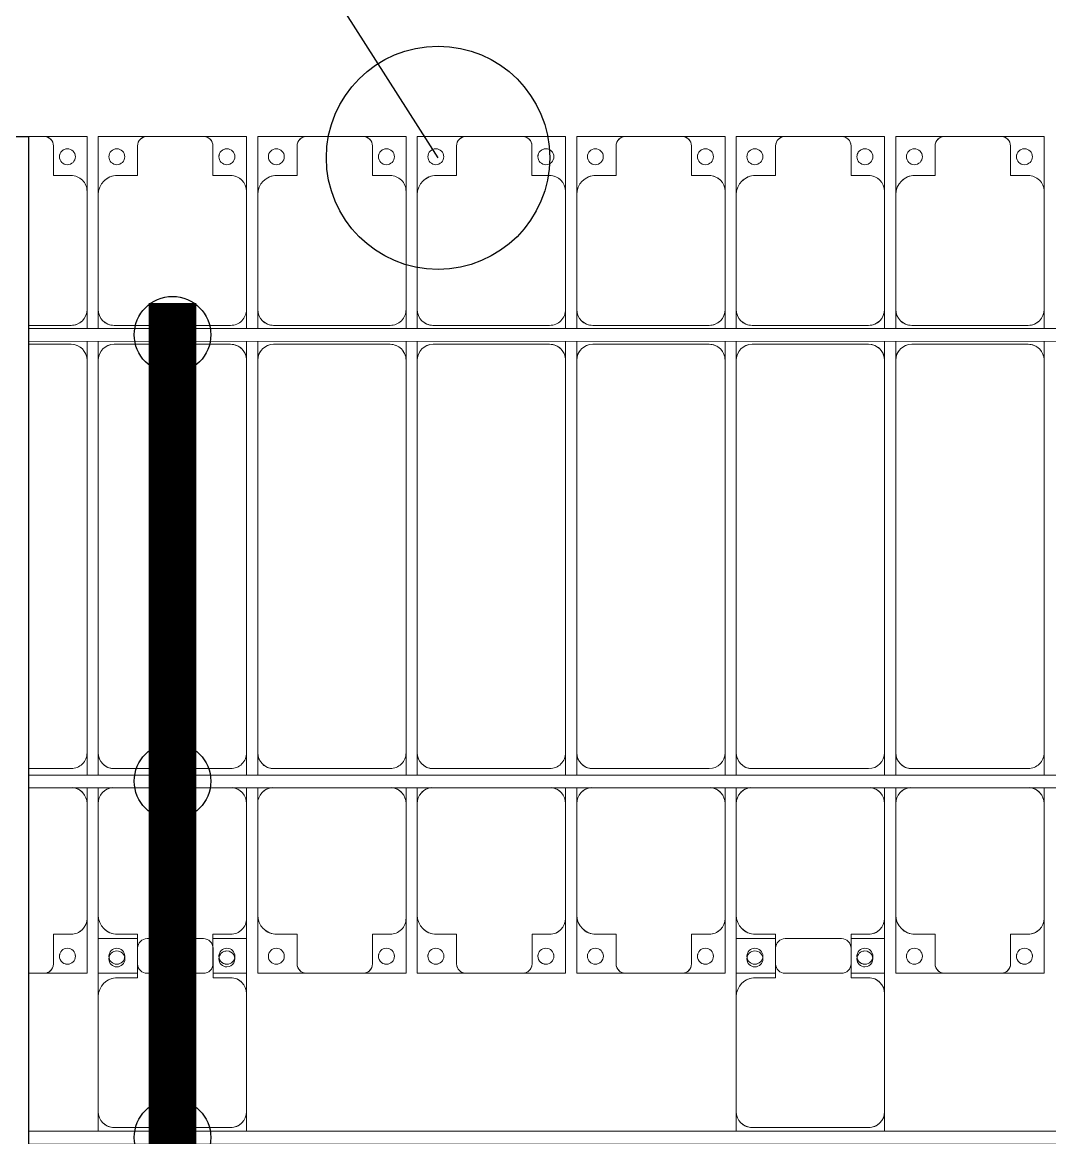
# Model space of a CAD drawing. Header units: millimetres. Extents: x -496478 to -186190, y -204059 to -87354.
# Drawn here: x -421212 to -417992, y -98423 to -94926 of the extents above; entities that cross this region are included whole.
import ezdxf

# ---------------------------------------------------------------- set-up
doc = ezdxf.new("R2010")
doc.units = ezdxf.units.MM
for name, color, linetype, lineweight in [('A-DETL-MBND', 5, 'Continuous', 9), ('A-GENM', 13, 'Continuous', 9), ('S-BEAM', 12, 'Continuous', 9)]:
    doc.layers.add(name, color=color, linetype=linetype, lineweight=lineweight)
for name, color, linetype in [('GC-BICH NEO', 6, 'Continuous'), ('GC-DAY NEO', 5, 'Continuous'), ('GC-HOP 40x60 GIA CUONG', 1, 'Continuous')]:
    doc.layers.add(name, color=color, linetype=linetype)

# ---------------------------------------------------------------- blocks, each defined once
blk = doc.blocks.new('Dải phao đi lại kèm đỡ invester - DẢI PHAO ĐI LẠI-V1-BỐ TRÍ KHUNG KẾT CẤU BÈ PIN 01')
at = {"layer": 'A-DETL-MBND', "color": 8}
for p, q in [((17588.2, 1312.2), (17540, 1312.2)), ((17588.2, 1312.2), (17723.4, 1312.2)), ((17723.4, 1312.2), (17588.2, 1312.2)), ((17723.4, 1312.2), (17723.4, 1139.7)), ((17758.4, 1312.2), (17911.8, 1312.2)), ((17758.4, 1129.7), (17758.4, 1312.2)), ((17911.8, 1312.2), (17758.4, 1312.2)), ((18088.2, 1312.2), (17911.8, 1312.2)), ((18088.2, 1312.2), (18223.4, 1312.2)), ((18223.4, 1312.2), (18088.2, 1312.2)), ((18223.4, 1312.2), (18223.4, 1139.7)), ((18258.4, 1312.2), (18411.8, 1312.2)), ((18258.4, 1129.7), (18258.4, 1312.2)), ((18411.8, 1312.2), (18258.4, 1312.2)), ((18588.2, 1312.2), (18411.8, 1312.2)), ((18588.2, 1312.2), (18723.4, 1312.2)), ((18723.4, 1312.2), (18588.2, 1312.2)), ((18723.4, 1312.2), (18723.4, 1139.7)), ((18758.4, 1312.2), (18911.8, 1312.2)), ((18758.4, 1129.7), (18758.4, 1312.2)), ((18911.8, 1312.2), (18758.4, 1312.2)), ((19088.2, 1312.2), (18911.8, 1312.2)), ((19088.2, 1312.2), (19223.4, 1312.2)), ((19223.4, 1312.2), (19088.2, 1312.2)), ((19223.4, 1312.2), (19223.4, 1139.7)), ((19258.4, 1312.2), (19411.8, 1312.2)), ((19258.4, 1129.7), (19258.4, 1312.2)), ((19411.8, 1312.2), (19258.4, 1312.2)), ((19588.2, 1312.2), (19411.8, 1312.2)), ((19588.2, 1312.2), (19723.4, 1312.2)), ((19723.4, 1312.2), (19588.2, 1312.2)), ((19723.4, 1312.2), (19723.4, 1139.7)), ((19758.4, 1312.2), (19911.8, 1312.2)), ((19758.4, 1129.7), (19758.4, 1312.2)), ((19911.8, 1312.2), (19758.4, 1312.2)), ((20088.2, 1312.2), (19911.8, 1312.2)), ((20088.2, 1312.2), (20223.4, 1312.2)), ((20223.4, 1312.2), (20088.2, 1312.2)), ((20223.4, 1312.2), (20223.4, 1139.7)), ((20258.4, 1312.2), (20411.8, 1312.2)), ((20258.4, 1129.7), (20258.4, 1312.2)), ((20411.8, 1312.2), (20258.4, 1312.2)), ((20588.2, 1312.2), (20411.8, 1312.2)), ((20588.2, 1312.2), (20723.4, 1312.2)), ((20723.4, 1312.2), (20588.2, 1312.2)), ((20723.4, 1312.2), (20723.4, 1139.7)), ((17618.2, 1189.7), (17618.2, 1282.2)), ((17881.8, 1282.2), (17881.8, 1189.7)), ((18118.2, 1189.7), (18118.2, 1282.2)), ((18381.8, 1282.2), (18381.8, 1189.7)), ((18618.2, 1189.7), (18618.2, 1282.2)), ((18881.8, 1282.2), (18881.8, 1189.7)), ((19118.2, 1189.7), (19118.2, 1282.2)), ((19381.8, 1282.2), (19381.8, 1189.7)), ((19618.2, 1189.7), (19618.2, 1282.2)), ((19881.8, 1282.2), (19881.8, 1189.7)), ((20118.2, 1189.7), (20118.2, 1282.2)), ((20381.8, 1282.2), (20381.8, 1189.7)), ((20618.2, 1189.7), (20618.2, 1282.2)), ((17673.4, 1189.7), (17618.2, 1189.7)), ((17881.8, 1189.7), (17818.4, 1189.7)), ((18173.4, 1189.7), (18118.2, 1189.7)), ((18381.8, 1189.7), (18318.4, 1189.7)), ((18673.4, 1189.7), (18618.2, 1189.7)), ((18881.8, 1189.7), (18818.4, 1189.7)), ((19173.4, 1189.7), (19118.2, 1189.7)), ((19381.8, 1189.7), (19318.4, 1189.7)), ((19673.4, 1189.7), (19618.2, 1189.7)), ((19881.8, 1189.7), (19818.4, 1189.7)), ((20173.4, 1189.7), (20118.2, 1189.7)), ((20381.8, 1189.7), (20318.4, 1189.7)), ((20673.4, 1189.7), (20618.2, 1189.7)), ((17723.4, 769.7), (17723.4, 1139.7)), ((17758.4, 1129.7), (17758.4, 769.7)), ((18223.4, 769.7), (18223.4, 1139.7)), ((18258.4, 1129.7), (18258.4, 769.7)), ((18723.4, 769.7), (18723.4, 1139.7)), ((18758.4, 1129.7), (18758.4, 769.7)), ((19223.4, 769.7), (19223.4, 1139.7)), ((19258.4, 1129.7), (19258.4, 769.7)), ((19723.4, 769.7), (19723.4, 1139.7)), ((19758.4, 1129.7), (19758.4, 769.7)), ((20223.4, 769.7), (20223.4, 1139.7)), ((20258.4, 1129.7), (20258.4, 769.7)), ((20723.4, 769.7), (20723.4, 1139.7)), ((17723.4, 769.7), (17723.4, 709.7)), ((17758.4, 709.7), (17758.4, 769.7)), ((18223.4, 769.7), (18223.4, 709.7)), ((18258.4, 709.7), (18258.4, 769.7)), ((18723.4, 769.7), (18723.4, 709.7)), ((18758.4, 709.7), (18758.4, 769.7)), ((19223.4, 769.7), (19223.4, 709.7)), ((19258.4, 709.7), (19258.4, 769.7)), ((19723.4, 769.7), (19723.4, 709.7)), ((19758.4, 709.7), (19758.4, 769.7)), ((20223.4, 769.7), (20223.4, 709.7)), ((20258.4, 709.7), (20258.4, 769.7)), ((20723.4, 769.7), (20723.4, 709.7)), ((17540, 719.7), (17673.4, 719.7)), ((17808.4, 719.7), (18173.4, 719.7)), ((18308.4, 719.7), (18673.4, 719.7)), ((18808.4, 719.7), (19173.4, 719.7)), ((19308.4, 719.7), (19673.4, 719.7)), ((19808.4, 719.7), (20173.4, 719.7)), ((20308.4, 719.7), (20673.4, 719.7)), ((17723.4, 669.7), (17723.4, 610.3)), ((17758.4, 610.3), (17758.4, 669.7)), ((18223.4, 669.7), (18223.4, 610.3)), ((18258.4, 610.3), (18258.4, 669.7)), ((18723.4, 669.7), (18723.4, 610.3)), ((18758.4, 610.3), (18758.4, 669.7)), ((19223.4, 669.7), (19223.4, 610.3)), ((19258.4, 610.3), (19258.4, 669.7)), ((19723.4, 669.7), (19723.4, 610.3)), ((19758.4, 610.3), (19758.4, 669.7)), ((20223.4, 669.7), (20223.4, 610.3)), ((20258.4, 610.3), (20258.4, 669.7)), ((20723.4, 669.7), (20723.4, 610.3)), ((17673.4, 660.3), (17540, 660.3)), ((18173.4, 660.3), (17808.4, 660.3)), ((18673.4, 660.3), (18308.4, 660.3)), ((19173.4, 660.3), (18808.4, 660.3)), ((19673.4, 660.3), (19308.4, 660.3)), ((20173.4, 660.3), (19808.4, 660.3)), ((20673.4, 660.3), (20308.4, 660.3)), ((17723.4, -620.3), (17723.4, 610.3)), ((17758.4, 610.3), (17758.4, -620.3)), ((18223.4, -620.3), (18223.4, 610.3)), ((18258.4, 610.3), (18258.4, -620.3)), ((18723.4, -620.3), (18723.4, 610.3)), ((18758.4, 610.3), (18758.4, -620.3)), ((19223.4, -620.3), (19223.4, 610.3)), ((19258.4, 610.3), (19258.4, -620.3)), ((19723.4, -620.3), (19723.4, 610.3)), ((19758.4, 610.3), (19758.4, -620.3)), ((20223.4, -620.3), (20223.4, 610.3)), ((20258.4, 610.3), (20258.4, -620.3)), ((20723.4, -620.3), (20723.4, 610.3)), ((17723.4, -620.3), (17723.4, -690.3)), ((17758.4, -690.3), (17758.4, -620.3)), ((18223.4, -620.3), (18223.4, -690.3)), ((18258.4, -690.3), (18258.4, -620.3)), ((18723.4, -620.3), (18723.4, -690.3)), ((18758.4, -690.3), (18758.4, -620.3)), ((19223.4, -620.3), (19223.4, -690.3)), ((19258.4, -690.3), (19258.4, -620.3)), ((19723.4, -620.3), (19723.4, -690.3)), ((19758.4, -690.3), (19758.4, -620.3)), ((20223.4, -620.3), (20223.4, -690.3)), ((20258.4, -690.3), (20258.4, -620.3)), ((20723.4, -620.3), (20723.4, -690.3)), ((17540, -670.3), (17673.4, -670.3)), ((17808.4, -670.3), (18173.4, -670.3)), ((18308.4, -670.3), (18673.4, -670.3)), ((18808.4, -670.3), (19173.4, -670.3)), ((19308.4, -670.3), (19673.4, -670.3)), ((19808.4, -670.3), (20173.4, -670.3)), ((20308.4, -670.3), (20673.4, -670.3)), ((17723.4, -730.3), (17723.4, -779.7)), ((17758.4, -779.7), (17758.4, -730.3)), ((18223.4, -730.3), (18223.4, -779.7)), ((18258.4, -779.7), (18258.4, -730.3)), ((18723.4, -730.3), (18723.4, -779.7)), ((18758.4, -779.7), (18758.4, -730.3)), ((19223.4, -730.3), (19223.4, -779.7)), ((19258.4, -779.7), (19258.4, -730.3)), ((19723.4, -730.3), (19723.4, -779.7)), ((19758.4, -779.7), (19758.4, -730.3)), ((20223.4, -730.3), (20223.4, -779.7)), ((20258.4, -779.7), (20258.4, -730.3)), ((20723.4, -730.3), (20723.4, -779.7)), ((17723.4, -1139.7), (17723.4, -779.7)), ((17758.4, -779.7), (17758.4, -1129.7)), ((18223.4, -1139.7), (18223.4, -779.7)), ((18258.4, -779.7), (18258.4, -1129.7)), ((18723.4, -1139.7), (18723.4, -779.7)), ((18758.4, -779.7), (18758.4, -1129.7)), ((19223.4, -1139.7), (19223.4, -779.7)), ((19258.4, -779.7), (19258.4, -1129.7)), ((19723.4, -1139.7), (19723.4, -779.7)), ((19758.4, -779.7), (19758.4, -1129.7)), ((20223.4, -1139.7), (20223.4, -779.7)), ((20258.4, -779.7), (20258.4, -1129.7)), ((20723.4, -1139.7), (20723.4, -779.7)), ((17723.4, -1139.7), (17723.4, -1312.2)), ((17758.4, -1312.2), (17758.4, -1129.7)), ((18223.4, -1139.7), (18223.4, -1312.2)), ((18258.4, -1312.2), (18258.4, -1129.7)), ((18723.4, -1139.7), (18723.4, -1312.2)), ((18758.4, -1312.2), (18758.4, -1129.7)), ((19223.4, -1139.7), (19223.4, -1312.2)), ((19258.4, -1312.2), (19258.4, -1129.7)), ((19723.4, -1139.7), (19723.4, -1312.2)), ((19758.4, -1312.2), (19758.4, -1129.7)), ((20223.4, -1139.7), (20223.4, -1312.2)), ((20258.4, -1312.2), (20258.4, -1129.7)), ((20723.4, -1139.7), (20723.4, -1312.2)), ((17618.2, -1282.2), (17618.2, -1189.7)), ((17618.2, -1189.7), (17673.4, -1189.7)), ((17818.4, -1189.7), (17881.8, -1189.7)), ((17881.8, -1189.7), (17881.8, -1282.2)), ((18118.2, -1282.2), (18118.2, -1189.7)), ((18118.2, -1189.7), (18173.4, -1189.7)), ((18318.4, -1189.7), (18381.8, -1189.7)), ((18381.8, -1189.7), (18381.8, -1282.2)), ((18618.2, -1282.2), (18618.2, -1189.7)), ((18618.2, -1189.7), (18673.4, -1189.7)), ((18818.4, -1189.7), (18881.8, -1189.7)), ((18881.8, -1189.7), (18881.8, -1282.2)), ((19118.2, -1282.2), (19118.2, -1189.7)), ((19118.2, -1189.7), (19173.4, -1189.7)), ((19318.4, -1189.7), (19381.8, -1189.7)), ((19381.8, -1189.7), (19381.8, -1282.2)), ((19618.2, -1282.2), (19618.2, -1189.7)), ((19618.2, -1189.7), (19673.4, -1189.7)), ((19818.4, -1189.7), (19881.8, -1189.7)), ((19881.8, -1189.7), (19881.8, -1282.2)), ((20118.2, -1282.2), (20118.2, -1189.7)), ((20118.2, -1189.7), (20173.4, -1189.7)), ((20318.4, -1189.7), (20381.8, -1189.7)), ((20381.8, -1189.7), (20381.8, -1282.2)), ((20618.2, -1282.2), (20618.2, -1189.7)), ((20618.2, -1189.7), (20673.4, -1189.7)), ((17540, -1312.2), (17588.2, -1312.2)), ((17723.4, -1312.2), (17588.2, -1312.2)), ((17588.2, -1312.2), (17723.4, -1312.2)), ((17881.8, -1312.2), (17758.4, -1312.2)), ((17911.8, -1312.2), (18088.2, -1312.2)), ((18223.4, -1312.2), (18118.2, -1312.2)), ((18411.8, -1312.2), (18258.4, -1312.2)), ((18258.4, -1312.2), (18411.8, -1312.2)), ((18411.8, -1312.2), (18588.2, -1312.2)), ((18723.4, -1312.2), (18588.2, -1312.2)), ((18588.2, -1312.2), (18723.4, -1312.2)), ((18911.8, -1312.2), (18758.4, -1312.2)), ((18758.4, -1312.2), (18911.8, -1312.2)), ((18911.8, -1312.2), (19088.2, -1312.2)), ((19223.4, -1312.2), (19088.2, -1312.2)), ((19088.2, -1312.2), (19223.4, -1312.2)), ((19411.8, -1312.2), (19258.4, -1312.2)), ((19258.4, -1312.2), (19411.8, -1312.2)), ((19411.8, -1312.2), (19588.2, -1312.2)), ((19723.4, -1312.2), (19588.2, -1312.2)), ((19588.2, -1312.2), (19723.4, -1312.2)), ((19881.8, -1312.2), (19758.4, -1312.2)), ((19911.8, -1312.2), (20088.2, -1312.2)), ((20223.4, -1312.2), (20118.2, -1312.2)), ((20411.8, -1312.2), (20258.4, -1312.2)), ((20258.4, -1312.2), (20411.8, -1312.2)), ((20411.8, -1312.2), (20588.2, -1312.2)), ((20723.4, -1312.2), (20588.2, -1312.2)), ((20588.2, -1312.2), (20723.4, -1312.2))]:
    blk.add_line(p, q, dxfattribs=at)
for centre, radius, start, end in [((17588.2, 1282.2), 30, 0, 90), ((17588.2, 1282.2), 30, 75, 90), ((17588.2, 1282.2), 30, 15, 90), ((17588.2, 1282.2), 30, 75, 90), ((17911.8, 1282.2), 30, 90, 180), ((17911.8, 1282.2), 30, 90, 165), ((17911.8, 1282.2), 30, 90, 105), ((17911.8, 1282.2), 30, 90, 105), ((18088.2, 1282.2), 30, 360, 90), ((18088.2, 1282.2), 30, 75, 90), ((18088.2, 1282.2), 30, 15, 90), ((18088.2, 1282.2), 30, 75, 90), ((18411.8, 1282.2), 30, 90, 180), ((18411.8, 1282.2), 30, 90, 165), ((18411.8, 1282.2), 30, 90, 105), ((18411.8, 1282.2), 30, 90, 105), ((18588.2, 1282.2), 30, 0, 90), ((18588.2, 1282.2), 30, 75, 90), ((18588.2, 1282.2), 30, 15, 90), ((18588.2, 1282.2), 30, 75, 90), ((18911.8, 1282.2), 30, 90, 180), ((18911.8, 1282.2), 30, 90, 165), ((18911.8, 1282.2), 30, 90, 105), ((18911.8, 1282.2), 30, 90, 105), ((19088.2, 1282.2), 30, 360, 90), ((19088.2, 1282.2), 30, 75, 90), ((19088.2, 1282.2), 30, 15, 90), ((19088.2, 1282.2), 30, 75, 90), ((19411.8, 1282.2), 30, 90, 180), ((19411.8, 1282.2), 30, 90, 165), ((19411.8, 1282.2), 30, 90, 105), ((19411.8, 1282.2), 30, 90, 105), ((19588.2, 1282.2), 30, 360, 90), ((19588.2, 1282.2), 30, 75, 90), ((19588.2, 1282.2), 30, 15, 90), ((19588.2, 1282.2), 30, 75, 90), ((19911.8, 1282.2), 30, 90, 180), ((19911.8, 1282.2), 30, 90, 165), ((19911.8, 1282.2), 30, 90, 105), ((19911.8, 1282.2), 30, 90, 105), ((20088.2, 1282.2), 30, 0, 90), ((20088.2, 1282.2), 30, 75, 90), ((20088.2, 1282.2), 30, 15, 90), ((20088.2, 1282.2), 30, 75, 90), ((20411.8, 1282.2), 30, 90, 180), ((20411.8, 1282.2), 30, 90, 165), ((20411.8, 1282.2), 30, 90, 105), ((20411.8, 1282.2), 30, 90, 105), ((20588.2, 1282.2), 30, 0, 90), ((20588.2, 1282.2), 30, 75, 90), ((20588.2, 1282.2), 30, 15, 90), ((20588.2, 1282.2), 30, 75, 90), ((17661.8, 1248.6), 25, 90, 270), ((17661.8, 1248.6), 25, 150, 180), ((17661.8, 1248.6), 25, 120, 135), ((17661.8, 1248.6), 25, 90, 105), ((17661.8, 1248.6), 25, 270, 90), ((17816.8, 1248.6), 25, 90, 270), ((17816.8, 1248.6), 25, 270, 90), ((18161.8, 1248.6), 25, 90, 270), ((18161.8, 1248.6), 25, 150, 180), ((18161.8, 1248.6), 25, 120, 135), ((18161.8, 1248.6), 25, 90, 105), ((18161.8, 1248.6), 25, 270, 90), ((18316.8, 1248.6), 25, 90, 270), ((18316.8, 1248.6), 25, 270, 90), ((18661.8, 1248.6), 25, 90, 270), ((18661.8, 1248.6), 25, 150, 180), ((18661.8, 1248.6), 25, 120, 135), ((18661.8, 1248.6), 25, 90, 105), ((18661.8, 1248.6), 25, 270, 90), ((18816.8, 1248.6), 25, 90, 270), ((18816.8, 1248.6), 25, 270, 90), ((19161.8, 1248.6), 25, 90, 270), ((19161.8, 1248.6), 25, 150, 180), ((19161.8, 1248.6), 25, 120, 135), ((19161.8, 1248.6), 25, 90, 105), ((19161.8, 1248.6), 25, 270, 90), ((19316.8, 1248.6), 25, 90, 270), ((19316.8, 1248.6), 25, 270, 90), ((19661.8, 1248.6), 25, 90, 270), ((19661.8, 1248.6), 25, 150, 180), ((19661.8, 1248.6), 25, 120, 135), ((19661.8, 1248.6), 25, 90, 105), ((19661.8, 1248.6), 25, 270, 90), ((19816.8, 1248.6), 25, 90, 270), ((19816.8, 1248.6), 25, 270, 90), ((20161.8, 1248.6), 25, 90, 270), ((20161.8, 1248.6), 25, 150, 180), ((20161.8, 1248.6), 25, 120, 135), ((20161.8, 1248.6), 25, 90, 105), ((20161.8, 1248.6), 25, 270, 90), ((20316.8, 1248.6), 25, 90, 270), ((20316.8, 1248.6), 25, 270, 90), ((20661.8, 1248.6), 25, 90, 270), ((20661.8, 1248.6), 25, 150, 180), ((20661.8, 1248.6), 25, 120, 135), ((20661.8, 1248.6), 25, 90, 105), ((20661.8, 1248.6), 25, 270, 90), ((17673.4, 1139.7), 50, 360, 90), ((17673.4, 1139.7), 50, 45, 90), ((17818.4, 1129.7), 60, 90, 180), ((17818.4, 1129.7), 60, 90, 135), ((18173.4, 1139.7), 50, 0, 90), ((18173.4, 1139.7), 50, 45, 90), ((18318.4, 1129.7), 60, 90, 180), ((18318.4, 1129.7), 60, 90, 135), ((18673.4, 1139.7), 50, 360, 90), ((18673.4, 1139.7), 50, 45, 90), ((18818.4, 1129.7), 60, 90, 180), ((18818.4, 1129.7), 60, 90, 135), ((19173.4, 1139.7), 50, 0, 90), ((19173.4, 1139.7), 50, 45, 90), ((19318.4, 1129.7), 60, 90, 180), ((19318.4, 1129.7), 60, 90, 135), ((19673.4, 1139.7), 50, 0, 90), ((19673.4, 1139.7), 50, 45, 90), ((19818.4, 1129.7), 60, 90, 180), ((19818.4, 1129.7), 60, 90, 135), ((20173.4, 1139.7), 50, 0, 90), ((20173.4, 1139.7), 50, 45, 90), ((20318.4, 1129.7), 60, 90, 180), ((20318.4, 1129.7), 60, 90, 135), ((20673.4, 1139.7), 50, 360, 90), ((20673.4, 1139.7), 50, 45, 90), ((17673.4, 769.7), 50, 270, 360), ((17808.4, 769.7), 50, 180, 270), ((18173.4, 769.7), 50, 270, 0), ((18308.4, 769.7), 50, 180, 270), ((18673.4, 769.7), 50, 270, 0), ((18808.4, 769.7), 50, 180, 270), ((19173.4, 769.7), 50, 270, 0), ((19308.4, 769.7), 50, 180, 270), ((19673.4, 769.7), 50, 270, 360), ((19808.4, 769.7), 50, 180, 270), ((20173.4, 769.7), 50, 270, 360), ((20308.4, 769.7), 50, 180, 270), ((20673.4, 769.7), 50, 270, 360), ((17673.4, 769.7), 50, 270, 315), ((17808.4, 769.7), 50, 225, 270), ((18173.4, 769.7), 50, 270, 315), ((18308.4, 769.7), 50, 225, 270), ((18673.4, 769.7), 50, 270, 315), ((18808.4, 769.7), 50, 225, 269.1505), ((19173.4, 769.7), 50, 270, 315), ((19308.4, 769.7), 50, 225, 270), ((19673.4, 769.7), 50, 270, 315), ((19808.4, 769.7), 50, 225, 270), ((20173.4, 769.7), 50, 270, 315), ((20308.4, 769.7), 50, 225, 270), ((20673.4, 769.7), 50, 270, 315), ((17673.4, 610.3), 50, 0, 90), ((17673.4, 610.3), 50, 15, 90), ((17808.4, 610.3), 50, 90, 180), ((17808.4, 610.3), 50, 105, 180), ((18173.4, 610.3), 50, 360, 90), ((18173.4, 610.3), 50, 15, 90), ((18308.4, 610.3), 50, 90, 180), ((18308.4, 610.3), 50, 105, 180), ((18673.4, 610.3), 50, 360, 90), ((18673.4, 610.3), 50, 15, 90), ((18808.4, 610.3), 50, 90, 180), ((18808.4, 610.3), 50, 105, 180), ((19173.4, 610.3), 50, 360, 90), ((19173.4, 610.3), 50, 15, 90), ((19308.4, 610.3), 50, 90, 180), ((19308.4, 610.3), 50, 105, 180), ((19673.4, 610.3), 50, 360, 90), ((19673.4, 610.3), 50, 15, 90), ((19808.4, 610.3), 50, 90, 180), ((19808.4, 610.3), 50, 105, 180), ((20173.4, 610.3), 50, 0, 90), ((20173.4, 610.3), 50, 15, 90), ((20308.4, 610.3), 50, 90, 180), ((20308.4, 610.3), 50, 105, 180), ((20673.4, 610.3), 50, 360, 90), ((20673.4, 610.3), 50, 15, 90), ((17673.4, -620.3), 50, 270, 0), ((17673.4, -620.3), 50, 270, 0), ((17808.4, -620.3), 50, 180, 270), ((18173.4, -620.3), 50, 270, 0), ((18173.4, -620.3), 50, 270, 0), ((18308.4, -620.3), 50, 180, 270), ((18673.4, -620.3), 50, 270, 0), ((18673.4, -620.3), 50, 270, 0), ((18808.4, -620.3), 50, 180, 270), ((19173.4, -620.3), 50, 270, 0), ((19173.4, -620.3), 50, 270, 0), ((19308.4, -620.3), 50, 180, 270), ((19673.4, -620.3), 50, 270, 360), ((19673.4, -620.3), 50, 270, 360), ((19808.4, -620.3), 50, 180, 270), ((20173.4, -620.3), 50, 270, 360), ((20173.4, -620.3), 50, 270, 360), ((20308.4, -620.3), 50, 180, 270), ((20673.4, -620.3), 50, 270, 0), ((20673.4, -620.3), 50, 270, 0), ((17808.4, -620.3), 50, 195, 270), ((18308.4, -620.3), 50, 195, 270), ((18808.4, -620.3), 50, 195, 269.1292), ((19308.4, -620.3), 50, 195, 270), ((19808.4, -620.3), 50, 195, 270), ((20308.4, -620.3), 50, 195, 270), ((17673.4, -779.7), 50, 0, 84.2019), ((17673.4, -779.7), 50, 45, 84.2019), ((17808.4, -779.7), 50, 95.7981, 180), ((17808.4, -779.7), 50, 95.7981, 135), ((18173.4, -779.7), 50, 360, 84.2019), ((18173.4, -779.7), 50, 45, 84.2019), ((18308.4, -779.7), 50, 95.7981, 180), ((18308.4, -779.7), 50, 95.7981, 135), ((18673.4, -779.7), 50, 0, 84.2019), ((18673.4, -779.7), 50, 45, 84.2019), ((18808.4, -779.7), 50, 95.7981, 180), ((18808.4, -779.7), 50, 95.7981, 135), ((19173.4, -779.7), 50, 0, 84.2019), ((19173.4, -779.7), 50, 45, 84.2019), ((19308.4, -779.7), 50, 95.7981, 180), ((19308.4, -779.7), 50, 95.7981, 135), ((19673.4, -779.7), 50, 0, 84.2019), ((19673.4, -779.7), 50, 45, 84.2019), ((19808.4, -779.7), 50, 95.7981, 180), ((19808.4, -779.7), 50, 95.7981, 135), ((20173.4, -779.7), 50, 360, 84.2019), ((20173.4, -779.7), 50, 45, 84.2019), ((20308.4, -779.7), 50, 95.7981, 180), ((20308.4, -779.7), 50, 95.7981, 135), ((20673.4, -779.7), 50, 360, 84.2019), ((20673.4, -779.7), 50, 45, 84.2019), ((17673.4, -1139.7), 50, 270, 360), ((17818.4, -1129.7), 60, 180, 270), ((18173.4, -1139.7), 50, 270, 0), ((18318.4, -1129.7), 60, 180, 270), ((18673.4, -1139.7), 50, 270, 0), ((18818.4, -1129.7), 60, 180, 270), ((19173.4, -1139.7), 50, 270, 360), ((19318.4, -1129.7), 60, 180, 270), ((19673.4, -1139.7), 50, 270, 360), ((19818.4, -1129.7), 60, 180, 270), ((20173.4, -1139.7), 50, 270, 360), ((20318.4, -1129.7), 60, 180, 270), ((20673.4, -1139.7), 50, 270, 360), ((17673.4, -1139.7), 50, 270, 315), ((17818.4, -1129.7), 60, 225, 270), ((18173.4, -1139.7), 50, 270, 315), ((18318.4, -1129.7), 60, 225, 270), ((18673.4, -1139.7), 50, 270, 315), ((18818.4, -1129.7), 60, 225, 270), ((19173.4, -1139.7), 50, 270, 315), ((19318.4, -1129.7), 60, 225, 270), ((19673.4, -1139.7), 50, 270, 315), ((19818.4, -1129.7), 60, 225, 270), ((20173.4, -1139.7), 50, 270, 315), ((20318.4, -1129.7), 60, 225, 270), ((20673.4, -1139.7), 50, 270, 315), ((17661.8, -1258.6), 25, 90, 270), ((17661.8, -1258.6), 25, 165, 270), ((17661.8, -1258.6), 25, 270, 90), ((17661.8, -1258.6), 25, 360, 15), ((17816.8, -1258.6), 25, 90, 270), ((17816.8, -1258.6), 25, 270, 90), ((18161.8, -1258.6), 25, 90, 270), ((18161.8, -1258.6), 25, 165, 270), ((18161.8, -1258.6), 25, 270, 90), ((18316.8, -1258.6), 25, 90, 270), ((18316.8, -1258.6), 25, 165, 180), ((18316.8, -1258.6), 25, 270, 90), ((18661.8, -1258.6), 25, 90, 270), ((18661.8, -1258.6), 25, 165, 270), ((18661.8, -1258.6), 25, 270, 90), ((18661.8, -1258.6), 25, 0, 15), ((18816.8, -1258.6), 25, 90, 270), ((18816.8, -1258.6), 25, 165, 180), ((18816.8, -1258.6), 25, 270, 90), ((19161.8, -1258.6), 25, 90, 270), ((19161.8, -1258.6), 25, 165, 270), ((19161.8, -1258.6), 25, 270, 90), ((19161.8, -1258.6), 25, 0, 15), ((19316.8, -1258.6), 25, 90, 270), ((19316.8, -1258.6), 25, 165, 180), ((19316.8, -1258.6), 25, 270, 90), ((19661.8, -1258.6), 25, 90, 270), ((19661.8, -1258.6), 25, 165, 270), ((19661.8, -1258.6), 25, 270, 90), ((19661.8, -1258.6), 25, 360, 15), ((19816.8, -1258.6), 25, 90, 270), ((19816.8, -1258.6), 25, 270, 90), ((20161.8, -1258.6), 25, 90, 270), ((20161.8, -1258.6), 25, 165, 270), ((20161.8, -1258.6), 25, 270, 90), ((20316.8, -1258.6), 25, 90, 270), ((20316.8, -1258.6), 25, 165, 180), ((20316.8, -1258.6), 25, 270, 90), ((20661.8, -1258.6), 25, 90, 270), ((20661.8, -1258.6), 25, 165, 270), ((20661.8, -1258.6), 25, 270, 90), ((20661.8, -1258.6), 25, 0, 15), ((17588.2, -1282.2), 30, 300.0108, 0), ((17588.2, -1282.2), 30, 300.0108, 345), ((17816.8, -1258.6), 25, 270, 285), ((17911.8, -1282.2), 30, 180, 270), ((18088.2, -1282.2), 30, 270, 0), ((18316.8, -1258.6), 25, 270, 285), ((18411.8, -1282.2), 30, 180, 270), ((18411.8, -1282.2), 30, 195, 270), ((18588.2, -1282.2), 30, 270, 360), ((18588.2, -1282.2), 30, 270, 345), ((18816.8, -1258.6), 25, 270, 285), ((18911.8, -1282.2), 30, 180, 270), ((18911.8, -1282.2), 30, 195, 270), ((19088.2, -1282.2), 30, 270, 360), ((19088.2, -1282.2), 30, 270, 345), ((19316.8, -1258.6), 25, 270, 285), ((19411.8, -1282.2), 30, 180, 270), ((19411.8, -1282.2), 30, 195, 270), ((19588.2, -1282.2), 30, 270, 360), ((19588.2, -1282.2), 30, 270, 345), ((19816.8, -1258.6), 25, 270, 285), ((19911.8, -1282.2), 30, 180, 270), ((20088.2, -1282.2), 30, 270, 0), ((20316.8, -1258.6), 25, 270, 285), ((20411.8, -1282.2), 30, 180, 270), ((20411.8, -1282.2), 30, 195, 270), ((20588.2, -1282.2), 30, 270, 360), ((20588.2, -1282.2), 30, 270, 345), ((17588.2, -1282.2), 30, 270, 300), ((17588.2, -1282.2), 30, 270, 300), ((17588.2, -1282.2), 30, 270, 285), ((17588.2, -1282.2), 30, 270, 285), ((17588.2, -1282.2), 30, 315, 330), ((17588.2, -1282.2), 30, 315, 330), ((18411.8, -1282.2), 30, 255, 270), ((18411.8, -1282.2), 30, 255, 270), ((18588.2, -1282.2), 30, 270, 285), ((18588.2, -1282.2), 30, 270, 285), ((18588.2, -1282.2), 30, 315, 330), ((18588.2, -1282.2), 30, 315, 330), ((18911.8, -1282.2), 30, 255, 270), ((18911.8, -1282.2), 30, 255, 270), ((19088.2, -1282.2), 30, 270, 285), ((19088.2, -1282.2), 30, 270, 285), ((19088.2, -1282.2), 30, 315, 330), ((19088.2, -1282.2), 30, 315, 330), ((19411.8, -1282.2), 30, 255, 270), ((19411.8, -1282.2), 30, 255, 270), ((19588.2, -1282.2), 30, 270, 285), ((19588.2, -1282.2), 30, 270, 285), ((19588.2, -1282.2), 30, 318.6939, 330), ((19588.2, -1282.2), 30, 318.6939, 330), ((20411.8, -1282.2), 30, 255, 270), ((20411.8, -1282.2), 30, 255, 270), ((20588.2, -1282.2), 30, 270, 285), ((20588.2, -1282.2), 30, 270, 285), ((20588.2, -1282.2), 30, 315, 330), ((20588.2, -1282.2), 30, 315, 330)]:
    blk.add_arc(centre, radius, start, end, dxfattribs=at)
blk = doc.blocks.new('Dai phao do pin - DẢI PHAO ĐỠ PIN-V10-BỐ TRÍ KHUNG KẾT CẤU BÈ PIN 01')
at = {"layer": 'A-DETL-MBND', "color": 8}
for p, q in [((68478, 241.6), (68539.7, 241.6)), ((68899.7, 241.6), (68539.7, 241.6)), ((68899.7, 241.6), (69082.2, 241.6)), ((69082.2, 241.6), (69082.2, 118.2)), ((68489.7, 191.6), (68489.7, -173.4)), ((68959.7, 118.2), (68959.7, 181.6)), ((69052.2, 118.2), (68959.7, 118.2)), ((69082.2, -88.2), (69082.2, 88.2)), ((68959.7, -173.4), (68959.7, -118.2)), ((68959.7, -118.2), (69052.2, -118.2)), ((69082.2, -118.2), (69082.2, -223.4)), ((68539.7, -223.4), (68478, -223.4)), ((68539.7, -223.4), (68909.7, -223.4)), ((69082.2, -223.4), (68909.7, -223.4))]:
    blk.add_line(p, q, dxfattribs=at)
for centre, radius, start, end in [((68539.7, 191.6), 50, 90, 180), ((68539.7, 191.6), 50, 135, 180), ((68899.7, 181.6), 60, 0, 90), ((68899.7, 181.6), 60, 0, 45), ((69018.6, 183.2), 25, 0, 180), ((69018.6, 183.2), 25, 180, 360), ((69052.2, 88.2), 30, 0, 90), ((69052.2, -88.2), 30, 270, 0), ((69018.6, -161.8), 25, 0, 180), ((69018.6, -161.8), 25, 60, 90), ((68539.7, -173.4), 50, 180, 270), ((68539.7, -173.4), 50, 180, 225), ((68909.7, -173.4), 50, 270, 360), ((68909.7, -173.4), 50, 315, 360), ((69018.6, -161.8), 25, 180, 0), ((69018.6, -161.8), 25, 30, 45), ((69018.6, -161.8), 25, 0, 15)]:
    blk.add_arc(centre, radius, start, end, dxfattribs=at)
blk = doc.blocks.new('Dai phao do pin - DẢI PHAO ĐỠ PIN-V11-BỐ TRÍ KHUNG KẾT CẤU BÈ PIN 01')
at = {"layer": 'A-DETL-MBND', "color": 8}
for p, q in [((68478, 241.6), (68539.7, 241.6)), ((68899.7, 241.6), (68539.7, 241.6)), ((68899.7, 241.6), (69082.2, 241.6)), ((69082.2, 241.6), (69082.2, 118.2)), ((68489.7, 191.6), (68489.7, -173.4)), ((68959.7, 118.2), (68959.7, 181.6)), ((69052.2, 118.2), (68959.7, 118.2)), ((69082.2, -88.2), (69082.2, 88.2)), ((68959.7, -173.4), (68959.7, -118.2)), ((68959.7, -118.2), (69052.2, -118.2)), ((69082.2, -118.2), (69082.2, -223.4)), ((68539.7, -223.4), (68478, -223.4)), ((68539.7, -223.4), (68909.7, -223.4)), ((69082.2, -223.4), (68909.7, -223.4))]:
    blk.add_line(p, q, dxfattribs=at)
for centre, radius, start, end in [((68539.7, 191.6), 50, 90, 180), ((68539.7, 191.6), 50, 135, 180), ((68899.7, 181.6), 60, 0, 90), ((68899.7, 181.6), 60, 0, 45), ((69018.6, 183.2), 25, 0, 180), ((69018.6, 183.2), 25, 180, 360), ((69052.2, 88.2), 30, 0, 90), ((69052.2, -88.2), 30, 270, 0), ((69018.6, -161.8), 25, 0, 180), ((69018.6, -161.8), 25, 60, 90), ((68539.7, -173.4), 50, 180, 270), ((68539.7, -173.4), 50, 180, 225), ((68909.7, -173.4), 50, 270, 360), ((68909.7, -173.4), 50, 315, 360), ((69018.6, -161.8), 25, 180, 0), ((69018.6, -161.8), 25, 30, 45), ((69018.6, -161.8), 25, 0, 15)]:
    blk.add_arc(centre, radius, start, end, dxfattribs=at)
blk = doc.blocks.new('Dầm C52 - Dầm C52-19519-BỐ TRÍ KHUNG KẾT CẤU BÈ PIN 01')
at = {"layer": 'S-BEAM', "color": 1}
for p, q in [((50500, 20), (56460, 20)), ((56460, -20), (50500, -20))]:
    blk.add_line(p, q, dxfattribs=at)
blk = doc.blocks.new('Dầm C52 - Hộp 40x60-24147-BỐ TRÍ KHUNG KẾT CẤU BÈ PIN 01')
at = {"layer": 'S-BEAM', "color": 3, "lineweight": 25}
for p, q in [((37857.1, 20), (37857.1, -20)), ((37857.1, -20), (-37857.1, -20))]:
    blk.add_line(p, q, dxfattribs=at)
blk = doc.blocks.new('HOBANMONG_BEPIN 1_rvt-1-BỐ TRÍ KHUNG KẾT CẤU BÈ PIN 01')
at = {"layer": 'A-GENM', "lineweight": 9}
for name, p, rotation in [('Dải phao đi lại kèm đỡ invester - DẢI PHAO ĐI LẠI-V1-BỐ TRÍ KHUNG KẾT CẤU BÈ PIN 01', (-438732.7, -96596), 0.0007586099545854), ('Dai phao do pin - DẢI PHAO ĐỠ PIN-V10-BỐ TRÍ KHUNG KẾT CẤU BÈ PIN 01', (-420731.7, -166881.4), 90.00075860989342), ('Dai phao do pin - DẢI PHAO ĐỠ PIN-V11-BỐ TRÍ KHUNG KẾT CẤU BÈ PIN 01', (-418731.7, -166881.4), 90.00075860989342)]:
    blk.add_blockref(name, p, dxfattribs=dict(at, rotation=rotation))
at = {"layer": 'S-BEAM', "lineweight": 9}
for name, p, rotation in [('Dầm C52 - Hộp 40x60-24147-BỐ TRÍ KHUNG KẾT CẤU BÈ PIN 01', (-421212.2, -133140.7), 90.00075860989166), ('Dầm C52 - Dầm C52-19519-BỐ TRÍ KHUNG KẾT CẤU BÈ PIN 01', (-364732.7, -95905.4), 180.0007586094741), ('Dầm C52 - Dầm C52-19519-BỐ TRÍ KHUNG KẾT CẤU BÈ PIN 01', (-364732.7, -97305.4), 180.0007586094741), ('Dầm C52 - Dầm C52-19519-BỐ TRÍ KHUNG KẾT CẤU BÈ PIN 01', (-364732.6, -98422.7), 180.0007586094741)]:
    blk.add_blockref(name, p, dxfattribs=dict(at, rotation=rotation))

msp = doc.modelspace()

# ---------------------------------------------------------------- linework, layer by layer
at = {"layer": 'GC-BICH NEO'}
msp.add_circle((-419909, -95350.5), 350, dxfattribs=at)
at = {"layer": 'GC-DAY NEO'}
msp.add_line((-419909, -95350.5), (-424209.1, -88604.5), dxfattribs=at)
at = {"layer": 'GC-HOP 40x60 GIA CUONG', "const_width": 150}
msp.add_lwpolyline([(-420741.3, -110805.4), (-420741.3, -95805.4)], dxfattribs=at)
at = {"layer": 'GC-HOP 40x60 GIA CUONG'}
for centre in [(-420741.3, -95905.4), (-420741.3, -97305.4), (-420741.3, -98422.7)]:
    msp.add_circle(centre, 120, dxfattribs=at)

# ---------------------------------------------------------------- block references
at = {"lineweight": 5}
msp.add_blockref('HOBANMONG_BEPIN 1_rvt-1-BỐ TRÍ KHUNG KẾT CẤU BÈ PIN 01', (0, 0), dxfattribs=at)

doc.saveas('drawing.dxf')
